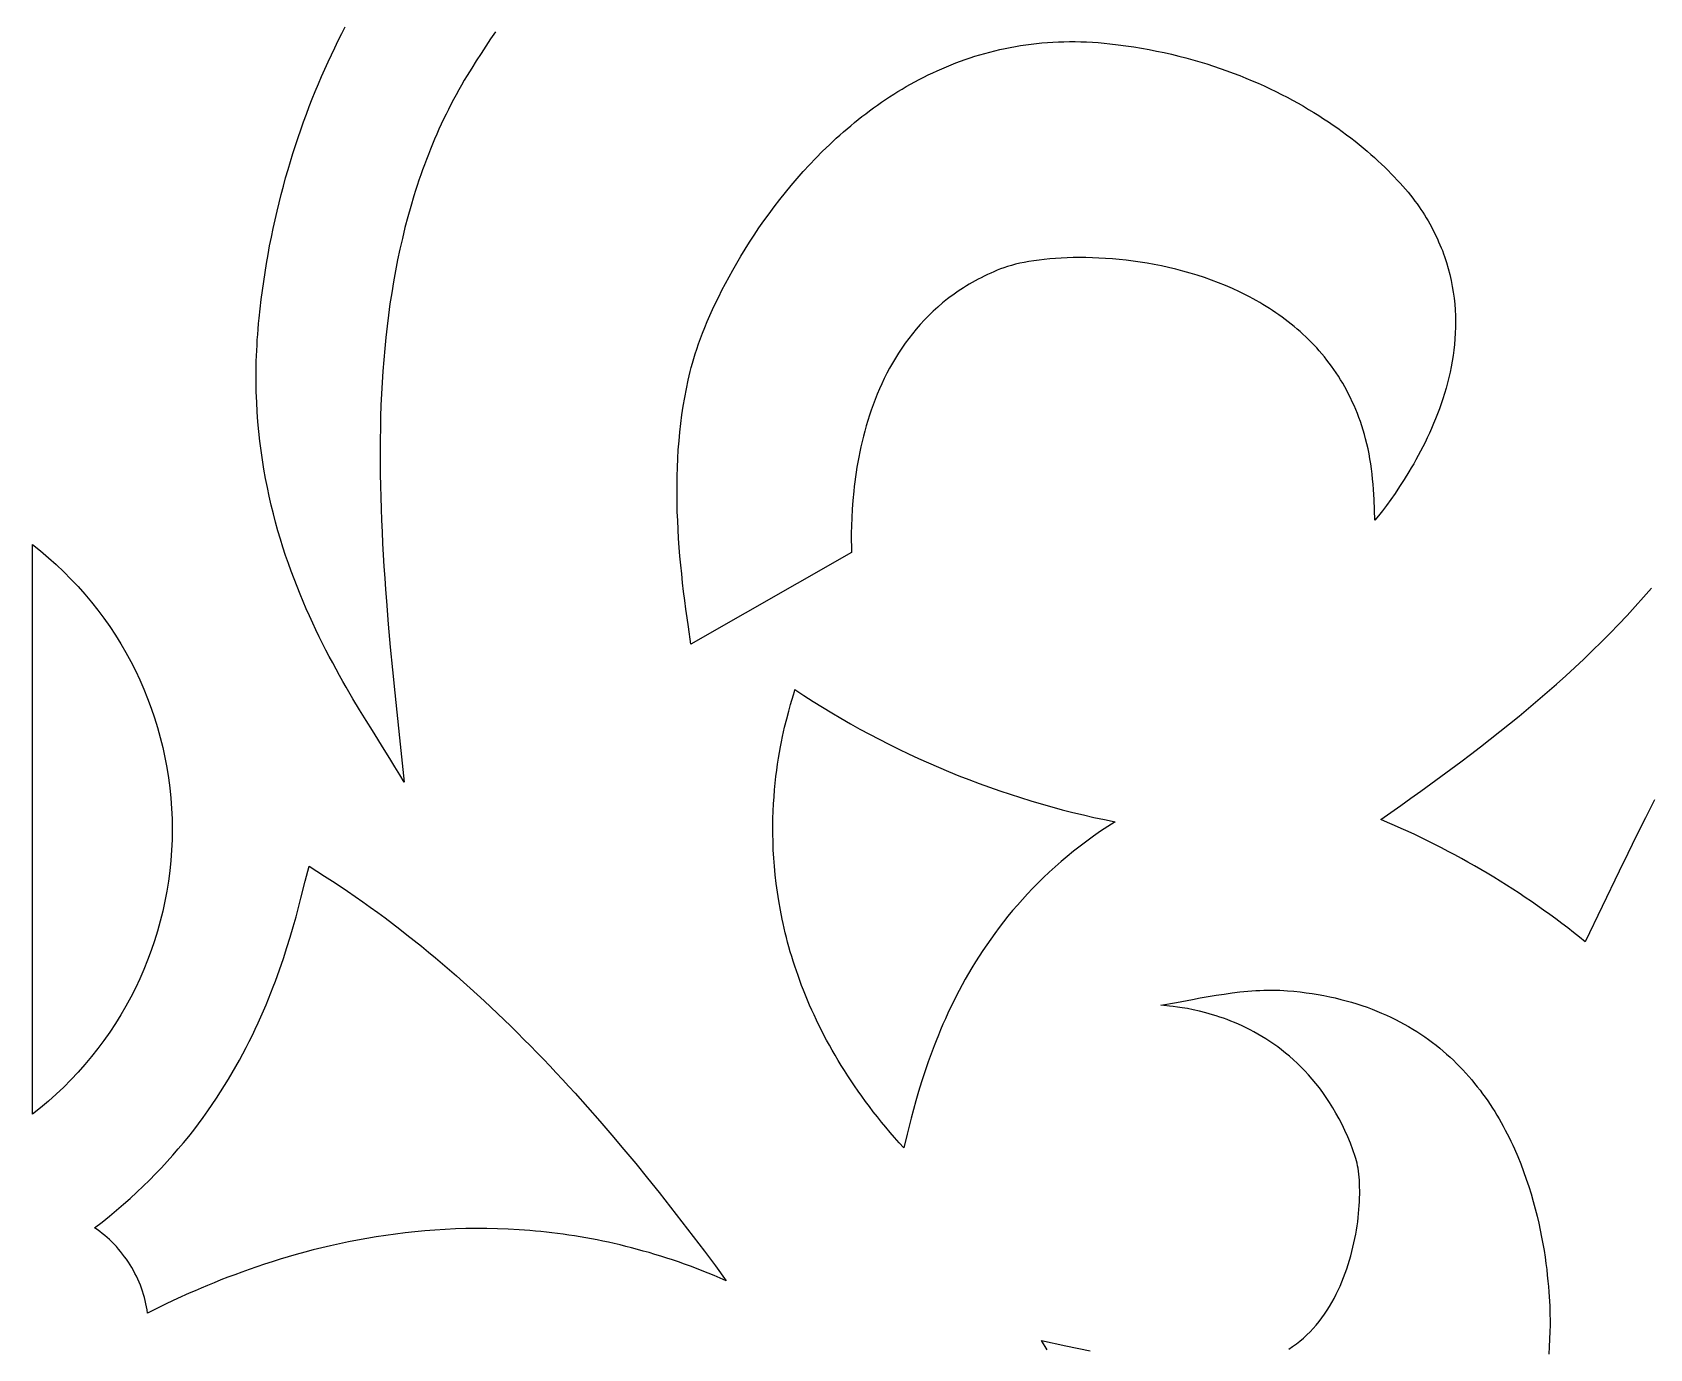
# Model space of a CAD drawing. Extents: x -1000 to 1000, y -1450 to 1450.
# Drawn here: x -550 to -324.4, y -278.5 to -95 of the extents above; entities that cross this region are included whole.
import ezdxf

# ---------------------------------------------------------------- set-up
doc = ezdxf.new("R2010")
doc.units = 0
doc.layers.add('LAYER_1', color=18, linetype='CONTINUOUS')

msp = doc.modelspace()

# ---------------------------------------------------------------- linework, layer by layer
at = {"layer": 'LAYER_1'}
for points in [[(-485.39, -94.88), (-486.08, -95.88), (-486.75, -96.89), (-487.42, -97.9), (-488.08, -98.92), (-488.72, -99.95), (-489.36, -100.99), (-489.75, -101.66), (-490.14, -102.33), (-490.52, -103), (-490.89, -103.67), (-491.25, -104.35), (-491.61, -105.03), (-491.96, -105.71), (-492.3, -106.4), (-492.63, -107.09), (-492.96, -107.78), (-493.28, -108.47), (-493.59, -109.17), (-493.89, -109.87), (-494.19, -110.58), (-494.48, -111.28), (-494.76, -111.99), (-495.04, -112.71), (-495.31, -113.42), (-495.57, -114.14), (-495.83, -114.86), (-496.07, -115.58), (-496.32, -116.31), (-496.55, -117.04), (-496.78, -117.77), (-497.22, -119.24), (-497.64, -120.71), (-498.03, -122.2), (-498.39, -123.7), (-498.74, -125.2), (-499.06, -126.71), (-499.35, -128.23), (-499.63, -129.76), (-499.88, -131.3), (-500.12, -132.84), (-500.33, -134.39), (-500.52, -135.94), (-500.7, -137.5), (-500.85, -139.07), (-500.99, -140.64), (-501.11, -142.21), (-501.21, -143.8), (-501.3, -145.38), (-501.37, -146.97), (-501.42, -148.56), (-501.46, -150.16), (-501.49, -151.76), (-501.5, -153.36), (-501.5, -154.96), (-501.48, -156.57), (-501.45, -158.18), (-501.41, -159.79), (-501.36, -161.4), (-501.3, -163.01), (-501.23, -164.62), (-501.15, -166.23), (-501.06, -167.84), (-500.96, -169.45), (-500.85, -171.06), (-500.74, -172.67), (-500.62, -174.28), (-500.36, -177.49), (-500.07, -180.69), (-499.77, -183.88), (-499.46, -187.05), (-498.81, -193.34), (-498.16, -199.54), (-498.76, -198.5), (-499.43, -197.39), (-500.14, -196.22), (-500.91, -194.99), (-502.57, -192.34), (-503.45, -190.92), (-504.35, -189.44), (-505.28, -187.9), (-506.22, -186.3), (-506.69, -185.47), (-507.16, -184.63), (-507.63, -183.77), (-508.11, -182.9), (-508.58, -182.01), (-509.05, -181.11), (-509.52, -180.19), (-509.98, -179.25), (-510.44, -178.3), (-510.9, -177.33), (-511.35, -176.34), (-511.8, -175.34), (-512.23, -174.33), (-512.66, -173.3), (-513.08, -172.25), (-513.5, -171.19), (-513.9, -170.11), (-514.29, -169.01), (-514.67, -167.9), (-515.04, -166.77), (-515.4, -165.63), (-515.74, -164.46), (-516.07, -163.29), (-516.38, -162.1), (-516.68, -160.89), (-516.96, -159.66), (-517.22, -158.42), (-517.47, -157.16), (-517.7, -155.89), (-517.91, -154.6), (-518.09, -153.29), (-518.26, -151.97), (-518.41, -150.63), (-518.53, -149.28), (-518.63, -147.9), (-518.7, -146.52), (-518.76, -145.11), (-518.78, -143.69), (-518.78, -142.25), (-518.76, -140.8), (-518.7, -139.33), (-518.66, -138.59), (-518.62, -137.84), (-518.57, -137.09), (-518.51, -136.34), (-518.44, -135.58), (-518.37, -134.82), (-518.23, -133.52), (-518.08, -132.24), (-517.91, -130.96), (-517.73, -129.69), (-517.54, -128.44), (-517.34, -127.19), (-517.12, -125.95), (-516.9, -124.72), (-516.66, -123.51), (-516.41, -122.3), (-516.15, -121.1), (-515.87, -119.91), (-515.59, -118.73), (-515.29, -117.56), (-514.99, -116.4), (-514.67, -115.25), (-514.34, -114.11), (-514, -112.98), (-513.66, -111.85), (-513.3, -110.74), (-512.93, -109.64), (-512.55, -108.54), (-512.17, -107.46), (-511.77, -106.38), (-511.37, -105.31), (-510.95, -104.26), (-510.53, -103.21), (-510.1, -102.17), (-509.66, -101.14), (-509.21, -100.12), (-508.75, -99.1), (-508.29, -98.1), (-507.82, -97.11), (-507.34, -96.12), (-506.85, -95.15), (-506.36, -94.18)], [(-323.75, -202), (-325, -204.49), (-326.24, -206.97), (-327.46, -209.46), (-328.67, -211.94), (-331.05, -216.88), (-333.4, -221.78), (-334.21, -221.12), (-335.03, -220.48), (-335.85, -219.84), (-336.68, -219.21), (-337.51, -218.59), (-338.35, -217.98), (-339.2, -217.37), (-340.05, -216.77), (-340.91, -216.17), (-341.77, -215.59), (-342.64, -215.01), (-343.51, -214.44), (-344.39, -213.88), (-345.27, -213.32), (-346.16, -212.77), (-347.06, -212.23), (-347.95, -211.7), (-348.86, -211.18), (-349.76, -210.66), (-350.68, -210.16), (-351.59, -209.66), (-352.51, -209.17), (-353.44, -208.68), (-354.37, -208.21), (-355.3, -207.75), (-356.23, -207.29), (-357.17, -206.84), (-358.12, -206.4), (-359.06, -205.97), (-360.01, -205.55), (-360.97, -205.13), (-361.92, -204.73), (-359.12, -202.76), (-357.72, -201.77), (-356.32, -200.77), (-354.93, -199.76), (-353.54, -198.75), (-352.15, -197.72), (-350.77, -196.69), (-349.4, -195.65), (-348.03, -194.6), (-346.67, -193.55), (-345.32, -192.48), (-343.98, -191.4), (-342.64, -190.31), (-341.32, -189.21), (-340, -188.1), (-338.7, -186.98), (-337.41, -185.84), (-336.13, -184.7), (-334.86, -183.53), (-333.61, -182.36), (-332.37, -181.17), (-331.15, -179.97), (-329.94, -178.76), (-328.75, -177.53), (-327.57, -176.28), (-326.42, -175.02), (-325.28, -173.75), (-324.16, -172.45)], [(-374.75, -278.59), (-374.21, -278.23), (-373.69, -277.86), (-373.19, -277.46), (-372.7, -277.05), (-372.24, -276.61), (-371.78, -276.17), (-371.35, -275.7), (-370.93, -275.22), (-370.53, -274.73), (-370.14, -274.22), (-369.77, -273.7), (-369.42, -273.17), (-369.08, -272.63), (-368.75, -272.08), (-368.44, -271.51), (-368.15, -270.94), (-367.87, -270.37), (-367.6, -269.78), (-367.35, -269.19), (-367.11, -268.6), (-366.88, -268), (-366.67, -267.4), (-366.47, -266.79), (-366.28, -266.19), (-366.11, -265.58), (-365.95, -264.98), (-365.8, -264.37), (-365.66, -263.77), (-365.53, -263.17), (-365.42, -262.57), (-365.32, -261.98), (-365.22, -261.39), (-365.14, -260.81), (-365.07, -260.23), (-365.01, -259.66), (-364.96, -259.1), (-364.92, -258.56), (-364.89, -258.02), (-364.87, -257.49), (-364.86, -256.97), (-364.86, -256.47), (-364.87, -255.98), (-364.88, -255.5), (-364.91, -255.04), (-364.94, -254.6), (-364.98, -254.17), (-365.03, -253.76), (-365.08, -253.37), (-365.15, -253), (-365.22, -252.65), (-365.29, -252.32), (-365.38, -252.02), (-365.47, -251.73), (-365.81, -250.78), (-366.16, -249.86), (-366.53, -248.97), (-366.92, -248.11), (-367.32, -247.27), (-367.74, -246.46), (-368.17, -245.68), (-368.61, -244.92), (-369.07, -244.19), (-369.53, -243.49), (-370.01, -242.81), (-370.49, -242.15), (-370.99, -241.52), (-371.49, -240.92), (-372, -240.33), (-372.52, -239.77), (-373.05, -239.24), (-373.58, -238.72), (-374.11, -238.22), (-374.65, -237.75), (-375.2, -237.3), (-375.75, -236.86), (-376.3, -236.45), (-376.85, -236.05), (-377.4, -235.68), (-377.96, -235.32), (-378.51, -234.98), (-379.06, -234.65), (-379.61, -234.35), (-380.16, -234.06), (-380.71, -233.78), (-381.25, -233.52), (-381.78, -233.28), (-382.32, -233.05), (-382.84, -232.83), (-383.36, -232.63), (-383.88, -232.44), (-384.38, -232.27), (-384.88, -232.1), (-385.37, -231.95), (-385.85, -231.81), (-386.31, -231.68), (-387.22, -231.45), (-388.07, -231.26), (-388.86, -231.1), (-389.6, -230.98), (-390.27, -230.88), (-390.87, -230.8), (-391.39, -230.74), (-392.17, -230.67), (-392.59, -230.64), (-390.39, -230.24), (-388.19, -229.82), (-387.09, -229.62), (-385.99, -229.42), (-384.88, -229.24), (-383.77, -229.07), (-382.67, -228.91), (-381.56, -228.78), (-380.45, -228.67), (-379.9, -228.62), (-379.34, -228.59), (-378.79, -228.56), (-378.24, -228.54), (-377.68, -228.53), (-377.13, -228.52), (-376.57, -228.53), (-376.02, -228.55), (-375.46, -228.58), (-374.91, -228.61), (-374.03, -228.69), (-373.16, -228.78), (-372.31, -228.89), (-371.47, -229.01), (-370.65, -229.14), (-369.84, -229.29), (-369.04, -229.45), (-368.26, -229.62), (-367.49, -229.81), (-366.73, -230.01), (-365.99, -230.22), (-365.26, -230.44), (-364.54, -230.67), (-363.84, -230.92), (-363.14, -231.17), (-362.46, -231.44), (-361.8, -231.72), (-361.14, -232.01), (-360.5, -232.31), (-359.87, -232.62), (-359.25, -232.94), (-358.65, -233.27), (-358.05, -233.6), (-357.47, -233.95), (-356.9, -234.31), (-356.34, -234.67), (-355.79, -235.05), (-355.25, -235.43), (-354.72, -235.82), (-354.21, -236.22), (-353.7, -236.62), (-353.21, -237.03), (-352.73, -237.45), (-352.25, -237.88), (-351.79, -238.31), (-351.34, -238.75), (-350.9, -239.2), (-350.47, -239.65), (-350.05, -240.11), (-349.63, -240.57), (-349.23, -241.04), (-348.84, -241.52), (-348.46, -241.99), (-348.08, -242.48), (-347.72, -242.97), (-347.36, -243.46), (-347.01, -243.95), (-346.68, -244.45), (-346.35, -244.96), (-346.03, -245.46), (-345.72, -245.97), (-345.41, -246.48), (-345.12, -247), (-344.83, -247.51), (-344.55, -248.03), (-344.28, -248.55), (-344.02, -249.08), (-343.77, -249.6), (-343.52, -250.12), (-343.28, -250.65), (-342.82, -251.7), (-342.39, -252.76), (-341.99, -253.81), (-341.62, -254.87), (-341.27, -255.91), (-340.95, -256.95), (-340.65, -257.99), (-340.37, -259.01), (-340.12, -260.02), (-339.89, -261.02), (-339.68, -262), (-339.48, -262.97), (-339.31, -263.91), (-339.15, -264.84), (-339.01, -265.74), (-338.89, -266.62), (-338.78, -267.47), (-338.69, -268.29), (-338.61, -269.09), (-338.54, -269.85), (-338.48, -270.58), (-338.43, -271.27), (-338.36, -272.54), (-338.33, -273.65), (-338.31, -274.57), (-338.31, -275.31), (-338.33, -276.14), (-338.38, -277.2), (-338.43, -278.25), (-338.5, -279.3)], [(-408.46, -278.68), (-409.24, -277.38), (-405.85, -278.1), (-402.45, -278.83)]]:
    msp.add_lwpolyline(points, dxfattribs=at)
for points in [[(-404.54, -96.26), (-403.75, -96.27), (-402.95, -96.3), (-402.14, -96.34), (-401.33, -96.4), (-400.51, -96.47), (-399.69, -96.55), (-398.57, -96.69), (-397.47, -96.83), (-396.38, -97), (-395.3, -97.18), (-394.23, -97.37), (-393.18, -97.57), (-392.14, -97.79), (-391.12, -98.03), (-390.11, -98.27), (-389.11, -98.53), (-388.12, -98.8), (-387.15, -99.08), (-386.19, -99.37), (-385.25, -99.68), (-384.32, -99.99), (-383.4, -100.32), (-382.49, -100.65), (-381.6, -100.99), (-380.73, -101.34), (-379.86, -101.71), (-379.01, -102.07), (-378.18, -102.45), (-377.36, -102.84), (-376.55, -103.23), (-375.75, -103.63), (-374.97, -104.03), (-374.21, -104.44), (-373.45, -104.86), (-372.71, -105.28), (-371.99, -105.71), (-371.28, -106.14), (-370.58, -106.57), (-369.9, -107.01), (-369.23, -107.45), (-368.57, -107.9), (-367.93, -108.35), (-367.31, -108.8), (-366.69, -109.25), (-366.09, -109.7), (-365.51, -110.16), (-364.94, -110.61), (-364.38, -111.07), (-363.84, -111.52), (-363.32, -111.98), (-362.8, -112.43), (-362.31, -112.89), (-361.82, -113.34), (-361.35, -113.79), (-360.9, -114.24), (-360.46, -114.68), (-360.03, -115.12), (-359.62, -115.56), (-359.22, -116), (-358.84, -116.43), (-358.47, -116.85), (-358.12, -117.27), (-357.78, -117.69), (-357.46, -118.1), (-357.15, -118.5), (-356.86, -118.9), (-356.58, -119.29), (-356.31, -119.67), (-356.06, -120.05), (-355.83, -120.42), (-355.57, -120.83), (-355.33, -121.25), (-355.09, -121.66), (-354.86, -122.08), (-354.64, -122.5), (-354.43, -122.91), (-354.23, -123.33), (-354.03, -123.75), (-353.85, -124.16), (-353.67, -124.58), (-353.5, -125), (-353.33, -125.41), (-353.18, -125.83), (-353.03, -126.24), (-352.89, -126.66), (-352.75, -127.08), (-352.51, -127.91), (-352.29, -128.74), (-352.1, -129.57), (-351.94, -130.39), (-351.8, -131.22), (-351.69, -132.04), (-351.61, -132.86), (-351.55, -133.67), (-351.51, -134.49), (-351.5, -135.3), (-351.5, -136.1), (-351.53, -136.9), (-351.58, -137.7), (-351.65, -138.49), (-351.74, -139.27), (-351.84, -140.05), (-351.97, -140.83), (-352.11, -141.59), (-352.26, -142.35), (-352.44, -143.11), (-352.62, -143.85), (-352.82, -144.59), (-353.04, -145.32), (-353.26, -146.05), (-353.5, -146.76), (-353.75, -147.47), (-354.01, -148.16), (-354.28, -148.85), (-354.56, -149.53), (-354.84, -150.2), (-355.14, -150.85), (-355.44, -151.5), (-355.74, -152.14), (-356.05, -152.76), (-356.37, -153.37), (-356.69, -153.97), (-357.01, -154.56), (-357.33, -155.14), (-357.66, -155.7), (-357.99, -156.25), (-358.64, -157.31), (-359.29, -158.31), (-359.92, -159.25), (-360.54, -160.13), (-361.14, -160.95), (-361.7, -161.7), (-362.24, -162.39), (-362.73, -163), (-362.78, -161.56), (-362.85, -160.13), (-362.89, -159.41), (-362.93, -158.7), (-362.99, -157.98), (-363.06, -157.27), (-363.13, -156.56), (-363.22, -155.84), (-363.32, -155.14), (-363.43, -154.43), (-363.55, -153.73), (-363.69, -153.03), (-363.85, -152.33), (-364.03, -151.64), (-364.19, -151.03), (-364.37, -150.42), (-364.56, -149.83), (-364.76, -149.25), (-364.97, -148.68), (-365.18, -148.11), (-365.41, -147.55), (-365.64, -147.01), (-365.89, -146.47), (-366.14, -145.94), (-366.4, -145.41), (-366.67, -144.9), (-366.94, -144.4), (-367.23, -143.9), (-367.52, -143.41), (-367.82, -142.93), (-368.13, -142.46), (-368.45, -142), (-368.77, -141.54), (-369.1, -141.09), (-369.44, -140.66), (-369.79, -140.22), (-370.14, -139.8), (-370.5, -139.39), (-370.86, -138.98), (-371.23, -138.58), (-371.61, -138.19), (-371.99, -137.8), (-372.38, -137.42), (-372.77, -137.05), (-373.17, -136.69), (-373.58, -136.34), (-373.99, -135.99), (-374.41, -135.65), (-374.83, -135.32), (-375.25, -134.99), (-375.68, -134.67), (-376.12, -134.36), (-376.56, -134.06), (-377, -133.76), (-377.45, -133.47), (-377.9, -133.18), (-378.35, -132.91), (-378.81, -132.63), (-379.28, -132.37), (-379.74, -132.11), (-380.21, -131.86), (-380.68, -131.62), (-381.16, -131.38), (-381.63, -131.15), (-382.6, -130.7), (-383.57, -130.28), (-384.55, -129.89), (-385.53, -129.52), (-386.52, -129.17), (-387.52, -128.84), (-388.52, -128.54), (-389.52, -128.26), (-390.52, -128), (-391.52, -127.76), (-392.52, -127.54), (-393.51, -127.35), (-394.51, -127.17), (-395.49, -127.01), (-396.47, -126.87), (-397.44, -126.75), (-398.41, -126.64), (-399.36, -126.56), (-400.3, -126.49), (-401.23, -126.44), (-402.15, -126.4), (-403.05, -126.38), (-403.94, -126.37), (-404.81, -126.38), (-405.66, -126.4), (-406.49, -126.44), (-407.3, -126.49), (-408.08, -126.55), (-408.85, -126.63), (-409.59, -126.72), (-410.3, -126.81), (-410.99, -126.92), (-411.65, -127.04), (-412.28, -127.17), (-412.88, -127.31), (-413.45, -127.46), (-413.99, -127.62), (-414.49, -127.79), (-414.95, -127.96), (-415.42, -128.15), (-415.88, -128.34), (-416.33, -128.54), (-416.78, -128.75), (-417.22, -128.96), (-417.65, -129.18), (-418.08, -129.4), (-418.5, -129.62), (-418.91, -129.86), (-419.32, -130.09), (-419.72, -130.33), (-420.11, -130.58), (-420.5, -130.83), (-420.88, -131.08), (-421.25, -131.34), (-421.62, -131.6), (-421.98, -131.87), (-422.34, -132.14), (-423.03, -132.7), (-423.7, -133.27), (-424.35, -133.86), (-424.97, -134.46), (-425.57, -135.07), (-426.15, -135.7), (-426.71, -136.34), (-427.25, -136.99), (-427.76, -137.65), (-428.25, -138.32), (-428.73, -139), (-429.18, -139.69), (-429.62, -140.38), (-430.03, -141.09), (-430.43, -141.8), (-430.81, -142.51), (-431.17, -143.24), (-431.51, -143.96), (-431.84, -144.69), (-432.15, -145.42), (-432.45, -146.16), (-432.72, -146.89), (-432.99, -147.63), (-433.24, -148.37), (-433.47, -149.1), (-433.69, -149.84), (-433.89, -150.57), (-434.09, -151.3), (-434.27, -152.03), (-434.43, -152.76), (-434.59, -153.47), (-434.73, -154.19), (-434.86, -154.9), (-434.98, -155.6), (-435.1, -156.29), (-435.2, -156.97), (-435.29, -157.65), (-435.37, -158.31), (-435.44, -158.97), (-435.56, -160.25), (-435.65, -161.47), (-435.71, -162.65), (-435.75, -163.76), (-435.77, -164.8), (-435.77, -165.77), (-435.75, -166.67), (-435.73, -167.48), (-458.14, -180.28), (-458.5, -177.86), (-458.68, -176.63), (-458.84, -175.41), (-459, -174.18), (-459.16, -172.95), (-459.3, -171.72), (-459.43, -170.49), (-459.56, -169.25), (-459.67, -168.01), (-459.77, -166.78), (-459.86, -165.54), (-459.93, -164.3), (-459.99, -163.06), (-460.04, -161.82), (-460.07, -160.58), (-460.08, -159.34), (-460.08, -158.1), (-460.06, -156.87), (-460.03, -155.63), (-459.97, -154.4), (-459.9, -153.17), (-459.8, -151.94), (-459.69, -150.72), (-459.55, -149.5), (-459.39, -148.29), (-459.21, -147.08), (-459, -145.87), (-458.77, -144.67), (-458.52, -143.47), (-458.24, -142.28), (-458.09, -141.69), (-457.93, -141.1), (-457.75, -140.47), (-457.55, -139.81), (-457.33, -139.13), (-457.08, -138.41), (-456.81, -137.67), (-456.52, -136.9), (-456.2, -136.11), (-455.86, -135.3), (-455.5, -134.46), (-455.11, -133.6), (-454.7, -132.73), (-454.27, -131.83), (-453.81, -130.92), (-453.33, -130), (-452.82, -129.06), (-452.3, -128.11), (-451.75, -127.15), (-451.17, -126.18), (-450.58, -125.21), (-449.96, -124.23), (-449.31, -123.24), (-448.65, -122.25), (-447.96, -121.26), (-447.24, -120.27), (-446.51, -119.28), (-445.75, -118.29), (-444.96, -117.3), (-444.16, -116.33), (-443.33, -115.35), (-442.47, -114.39), (-441.6, -113.43), (-440.7, -112.49), (-439.77, -111.56), (-438.83, -110.64), (-438.35, -110.19), (-437.86, -109.74), (-437.37, -109.29), (-436.87, -108.85), (-436.36, -108.42), (-435.85, -107.99), (-435.34, -107.56), (-434.81, -107.14), (-434.29, -106.72), (-433.75, -106.31), (-433.21, -105.9), (-432.67, -105.5), (-432.12, -105.11), (-431.56, -104.72), (-431, -104.34), (-430.43, -103.97), (-429.85, -103.6), (-429.27, -103.24), (-428.69, -102.88), (-428.1, -102.54), (-427.5, -102.2), (-426.9, -101.86), (-426.29, -101.54), (-425.67, -101.22), (-425.05, -100.91), (-424.42, -100.61), (-423.79, -100.32), (-423.15, -100.04), (-422.51, -99.76), (-421.86, -99.5), (-421.21, -99.24), (-420.54, -98.99), (-419.88, -98.75), (-419.2, -98.52), (-418.53, -98.31), (-417.84, -98.1), (-417.15, -97.9), (-416.46, -97.71), (-415.76, -97.53), (-415.05, -97.37), (-414.33, -97.21), (-413.62, -97.07), (-412.89, -96.93), (-412.16, -96.81), (-411.42, -96.7), (-410.68, -96.6), (-409.94, -96.51), (-409.18, -96.44), (-408.42, -96.38), (-407.66, -96.33), (-406.89, -96.29), (-406.11, -96.27), (-405.33, -96.25)], [(-442.37, -187.44), (-441.09, -188.26), (-439.81, -189.06), (-438.51, -189.85), (-437.21, -190.62), (-435.89, -191.38), (-434.56, -192.12), (-433.23, -192.84), (-431.88, -193.55), (-430.52, -194.24), (-429.16, -194.92), (-427.78, -195.58), (-426.4, -196.22), (-425.01, -196.84), (-423.61, -197.45), (-422.21, -198.04), (-420.79, -198.62), (-419.37, -199.17), (-417.95, -199.71), (-416.51, -200.23), (-415.07, -200.73), (-413.63, -201.22), (-412.18, -201.68), (-410.73, -202.13), (-409.27, -202.56), (-407.81, -202.97), (-406.34, -203.37), (-404.87, -203.74), (-403.39, -204.1), (-401.92, -204.43), (-400.44, -204.75), (-398.96, -205.05), (-399.99, -205.7), (-400.99, -206.37), (-401.97, -207.05), (-402.92, -207.74), (-403.85, -208.44), (-404.76, -209.15), (-405.64, -209.87), (-406.5, -210.6), (-407.34, -211.33), (-408.16, -212.07), (-408.95, -212.82), (-409.72, -213.58), (-410.48, -214.34), (-411.21, -215.11), (-411.91, -215.88), (-412.6, -216.66), (-413.27, -217.44), (-413.92, -218.23), (-414.55, -219.02), (-415.16, -219.81), (-415.76, -220.61), (-416.33, -221.41), (-416.89, -222.2), (-417.43, -223), (-417.95, -223.8), (-418.45, -224.6), (-418.94, -225.41), (-419.41, -226.2), (-419.87, -227), (-420.31, -227.8), (-420.74, -228.59), (-421.15, -229.38), (-421.54, -230.17), (-421.92, -230.96), (-422.29, -231.74), (-422.65, -232.52), (-422.99, -233.29), (-423.32, -234.05), (-423.63, -234.81), (-423.94, -235.57), (-424.23, -236.31), (-424.51, -237.05), (-424.78, -237.78), (-425.04, -238.51), (-425.52, -239.93), (-425.97, -241.31), (-426.38, -242.65), (-426.76, -243.94), (-427.1, -245.19), (-427.42, -246.38), (-427.98, -248.59), (-428.46, -250.53), (-429.11, -249.81), (-429.75, -249.09), (-430.37, -248.37), (-430.97, -247.65), (-431.56, -246.93), (-432.14, -246.21), (-432.7, -245.49), (-433.25, -244.77), (-433.79, -244.05), (-434.31, -243.33), (-434.82, -242.61), (-435.31, -241.89), (-435.8, -241.18), (-436.27, -240.46), (-436.72, -239.75), (-437.17, -239.04), (-437.6, -238.33), (-438.02, -237.61), (-438.43, -236.91), (-438.82, -236.2), (-439.21, -235.49), (-439.58, -234.79), (-439.94, -234.09), (-440.29, -233.39), (-440.63, -232.69), (-440.96, -231.99), (-441.27, -231.3), (-441.58, -230.61), (-441.88, -229.92), (-442.16, -229.23), (-442.43, -228.54), (-442.7, -227.86), (-442.95, -227.18), (-443.2, -226.5), (-443.43, -225.83), (-443.66, -225.16), (-443.87, -224.49), (-444.08, -223.82), (-444.28, -223.16), (-444.47, -222.5), (-444.65, -221.84), (-444.82, -221.19), (-444.98, -220.54), (-445.13, -219.89), (-445.28, -219.25), (-445.42, -218.61), (-445.67, -217.35), (-445.89, -216.09), (-446.08, -214.86), (-446.25, -213.64), (-446.39, -212.44), (-446.5, -211.26), (-446.59, -210.1), (-446.65, -208.95), (-446.69, -207.83), (-446.72, -206.73), (-446.72, -205.65), (-446.7, -204.59), (-446.67, -203.56), (-446.62, -202.55), (-446.55, -201.56), (-446.48, -200.6), (-446.39, -199.66), (-446.29, -198.75), (-446.17, -197.87), (-446.05, -197.01), (-445.93, -196.19), (-445.79, -195.39), (-445.65, -194.62), (-445.51, -193.88), (-445.36, -193.17), (-445.22, -192.5), (-445.07, -191.85), (-444.77, -190.67), (-444.5, -189.62), (-444.24, -188.71), (-443.83, -187.34), (-443.7, -186.89), (-443.63, -186.6)], [(-510.31, -211.93), (-509.23, -212.62), (-508.15, -213.31), (-507.08, -214.02), (-506.02, -214.73), (-504.96, -215.46), (-503.91, -216.19), (-502.87, -216.94), (-501.83, -217.69), (-500.8, -218.45), (-499.78, -219.22), (-498.76, -220), (-497.75, -220.79), (-496.74, -221.59), (-495.74, -222.4), (-494.75, -223.21), (-493.76, -224.03), (-492.78, -224.86), (-491.8, -225.7), (-490.83, -226.55), (-489.86, -227.4), (-488.91, -228.26), (-487.95, -229.13), (-487, -230), (-486.06, -230.88), (-485.13, -231.77), (-484.2, -232.67), (-483.27, -233.57), (-482.35, -234.48), (-481.44, -235.39), (-480.53, -236.31), (-479.62, -237.24), (-478.72, -238.17), (-477.83, -239.1), (-476.94, -240.05), (-476.06, -240.99), (-475.18, -241.95), (-474.31, -242.9), (-472.58, -244.83), (-470.86, -246.78), (-469.17, -248.75), (-467.5, -250.73), (-465.84, -252.72), (-464.2, -254.73), (-462.58, -256.74), (-460.98, -258.77), (-459.39, -260.81), (-457.82, -262.86), (-456.27, -264.92), (-454.73, -266.98), (-453.21, -269.04), (-454.05, -268.68), (-454.88, -268.33), (-455.72, -267.99), (-456.55, -267.66), (-457.38, -267.34), (-458.21, -267.03), (-459.04, -266.73), (-459.87, -266.43), (-460.69, -266.15), (-461.52, -265.88), (-462.34, -265.62), (-463.16, -265.37), (-463.97, -265.13), (-464.79, -264.9), (-465.6, -264.67), (-466.41, -264.46), (-467.22, -264.26), (-468.03, -264.06), (-468.83, -263.87), (-469.63, -263.69), (-470.43, -263.52), (-471.23, -263.36), (-472.02, -263.21), (-472.82, -263.07), (-473.61, -262.93), (-474.39, -262.8), (-475.18, -262.68), (-475.96, -262.57), (-476.74, -262.46), (-477.52, -262.37), (-478.29, -262.28), (-479.06, -262.2), (-479.83, -262.12), (-480.6, -262.05), (-482.12, -261.94), (-483.63, -261.86), (-485.13, -261.8), (-486.61, -261.77), (-488.09, -261.76), (-489.55, -261.78), (-490.99, -261.82), (-492.42, -261.89), (-493.84, -261.98), (-495.24, -262.08), (-496.63, -262.21), (-498.01, -262.36), (-499.36, -262.53), (-500.71, -262.72), (-502.03, -262.92), (-503.34, -263.14), (-504.63, -263.37), (-505.91, -263.62), (-507.17, -263.89), (-508.41, -264.16), (-509.63, -264.45), (-510.83, -264.75), (-512.01, -265.06), (-513.18, -265.38), (-514.33, -265.71), (-515.45, -266.05), (-516.56, -266.39), (-517.64, -266.75), (-518.71, -267.1), (-519.75, -267.46), (-520.77, -267.83), (-521.77, -268.2), (-522.75, -268.57), (-523.71, -268.94), (-524.64, -269.32), (-525.55, -269.69), (-526.43, -270.06), (-527.3, -270.43), (-528.14, -270.8), (-529.74, -271.52), (-531.24, -272.23), (-532.64, -272.91), (-533.94, -273.55), (-534, -273.11), (-534.07, -272.68), (-534.15, -272.25), (-534.25, -271.81), (-534.36, -271.38), (-534.49, -270.95), (-534.62, -270.52), (-534.77, -270.1), (-534.93, -269.67), (-535.11, -269.25), (-535.29, -268.84), (-535.48, -268.42), (-535.69, -268.02), (-535.9, -267.61), (-536.13, -267.22), (-536.37, -266.82), (-536.61, -266.44), (-536.87, -266.06), (-537.13, -265.69), (-537.41, -265.32), (-537.69, -264.97), (-537.98, -264.62), (-538.28, -264.28), (-538.59, -263.94), (-538.91, -263.62), (-539.23, -263.31), (-539.56, -263.01), (-539.9, -262.72), (-540.24, -262.44), (-540.59, -262.17), (-540.95, -261.91), (-541.32, -261.66), (-540.27, -260.86), (-539.25, -260.04), (-538.26, -259.22), (-537.29, -258.39), (-536.34, -257.56), (-535.42, -256.71), (-534.53, -255.87), (-533.66, -255.01), (-532.81, -254.15), (-531.98, -253.29), (-531.18, -252.42), (-530.4, -251.55), (-529.64, -250.67), (-528.9, -249.8), (-528.19, -248.92), (-527.49, -248.03), (-526.82, -247.15), (-526.16, -246.26), (-525.53, -245.37), (-524.91, -244.49), (-524.32, -243.6), (-523.74, -242.71), (-523.18, -241.82), (-522.64, -240.94), (-522.11, -240.05), (-521.6, -239.17), (-521.11, -238.29), (-520.64, -237.42), (-520.18, -236.54), (-519.74, -235.67), (-519.31, -234.81), (-518.9, -233.95), (-518.5, -233.09), (-518.12, -232.24), (-517.75, -231.39), (-517.39, -230.55), (-517.05, -229.72), (-516.72, -228.9), (-516.4, -228.08), (-516.09, -227.27), (-515.8, -226.47), (-515.51, -225.67), (-514.98, -224.11), (-514.49, -222.59), (-514.03, -221.12), (-513.61, -219.69), (-513.22, -218.31), (-512.86, -216.98), (-512.53, -215.71), (-511.93, -213.35), (-511.4, -211.26)]]:
    msp.add_lwpolyline(points, close=True, dxfattribs=at)
msp.add_lwpolyline([(-550, -166.38, -0.491108), (-550, -245.83)], format="xyb", close=True, dxfattribs=at)

doc.saveas('drawing.dxf')
